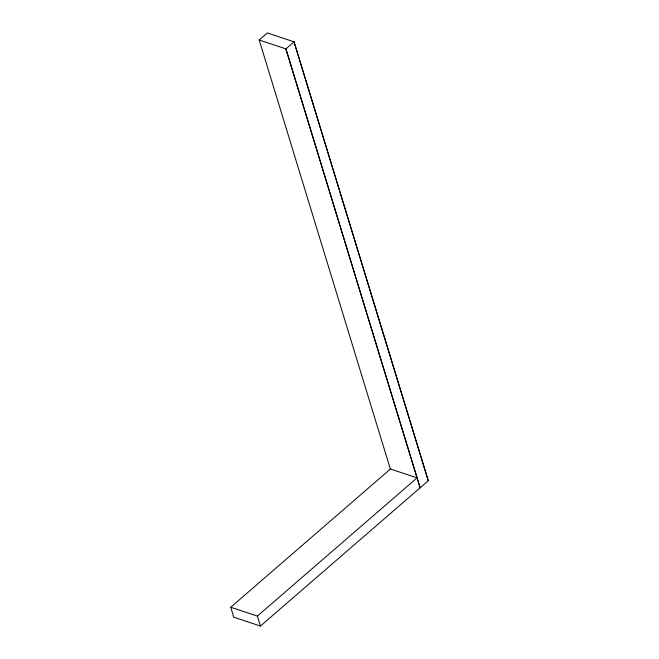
<?xml version="1.0" encoding="UTF-8"?>
<svg xmlns="http://www.w3.org/2000/svg" width="659" height="659" viewBox="0 0 659 659"><rect width="100%" height="100%" fill="white"/><g stroke="black" fill="none" stroke-linecap="round" stroke-linejoin="round"><path stroke-width="0.99" d="M390.375 469.084L259.193 40.01L267.348 32.95L294.079 41.83L428.268 480.749L260.429 626.05L233.772 617.195L230.732 607.252L390.425 469.01L417.073 477.857L257.381 616.099L230.732 607.252M259.193 40.01L285.924 48.881L294.079 41.83M428.268 480.749L293.996 41.805M285.924 48.881L420.121 487.808L285.849 48.857M257.381 616.099L260.429 626.05"/></g></svg>
